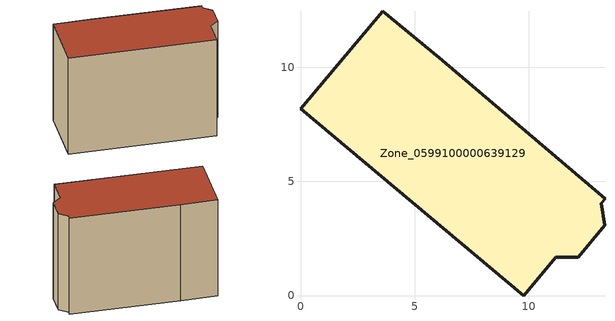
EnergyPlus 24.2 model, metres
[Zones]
Zone_0599100000639129
 floor ground (C_G): 9.77,0 0,8.2 3.6,12.45 6.08,10.41 13.34,4.25 13.17,4.04 13.33,3.07 12.17,1.68 11.18,1.68 z0
 wall outside (C_F): 0,8.2 9.77,0 11.18,1.68 12.17,1.68 13.33,3.07 13.17,4.04 13.34,4.25 6.08,10.41 3.6,12.45 0,8.2 z0:9.39
 roof outside (C_R): 13.34,4.25 6.08,10.41 3.6,12.45 0,8.2 9.77,0 11.18,1.68 12.17,1.68 13.33,3.07 13.17,4.04 z9.39
[BUILDING]
Pand.0599100000639129: North Axis=0; Terrain=City; Loads Convergence Tolerance Value=0.04; Temperature Convergence Tolerance Value=0.4; Solar Distribution=FullExterior; Maximum Number of Warmup Days=25; Minimum Number of Warmup Days=1
[Site:Location]
Rotterdam.The.Hague.AP_ZH_NLD Design_Conditions: Latitude=51.96; Longitude=4.45; Time Zone=1; Elevation=-4.5
[SITE:GROUNDTEMPERATURE:BUILDINGSURFACE]
18, 18, 18, 18, 18, 18, 18, 18, 18, 18, 18, 18
[MATERIAL] Thermal Absorptance=0.9; Solar Absorptance=0.7; Visible Absorptance=0.7
Name | Roughness | Thickness | Conductivity | Density | Specific Heat
G.TI.1946 | MediumSmooth | 0.15 | 1 | 540 | 1210
F.TI.1946 | Rough | 0.3 | 0.857143 | 1920 | 840
R.TI.1946 | MediumRough | 0.2 | 0.1 | 1500 | 1000
[CONSTRUCTION]
C_G: G.TI.1946
C_F: F.TI.1946
C_R: R.TI.1946
[ZONE]
Zone_0599100000639129: Type=1; Multiplier=1; Ceiling Height=Autocalculate; Volume=Autocalculate; Floor Area=autocalculate; Part of Total Floor Area=Yes
[ZONEINFILTRATION:DESIGNFLOWRATE]
Infil_Zone_0599100000639129: Zone or ZoneList or Space or SpaceList=Zone_0599100000639129; Schedule=AlwaysOn; Design Flow Rate Calculation Method=Flow/Area; Flow Rate per Floor Area=0.003; Constant Term Coefficient=1; Temperature Term Coefficient=0; Velocity Term Coefficient=0; Velocity Squared Term Coefficient=0
[HVACTEMPLATE:ZONE:IDEALLOADSAIRSYSTEM]
Zone_0599100000639129: Maximum Heating Supply Air Temperature=50; Minimum Cooling Supply Air Temperature=13; Maximum Heating Supply Air Humidity Ratio=0.0156; Minimum Cooling Supply Air Humidity Ratio=0.0077; Heating Limit=NoLimit; Cooling Limit=NoLimit; Dehumidification Control Type=ConstantSensibleHeatRatio; Cooling Sensible Heat Ratio=0.7; Dehumidification Setpoint=60; Humidification Control Type=None; Humidification Setpoint=30; Outdoor Air Method=None; Outdoor Air Flow Rate per Person=0.00944; Outdoor Air Flow Rate per Zone Floor Area=0; Outdoor Air Flow Rate per Zone=0; Demand Controlled Ventilation Type=None; Outdoor Air Economizer Type=NoEconomizer; Heat Recovery Type=None; Sensible Heat Recovery Effectiveness=0.7; Latent Heat Recovery Effectiveness=0.65
[ZONECONTROL:THERMOSTAT]
ThermostatControl_Zone_0599100000639129: Zone or ZoneList=Zone_0599100000639129; Control Type Schedule=DualSetpointControlType; Control 1=Thermostat_Zone_0599100000639129; Temperature Difference Between Cutout And Setpoint=0
[THERMOSTATSETPOINT:DUALSETPOINT]
Thermostat_Zone_0599100000639129: Heating Setpoint Temperature Schedule=HeatingSetpoint_Zone_0599100000639129; Cooling Setpoint Temperature Schedule=CoolingSetpoint_Zone_0599100000639129
[SCHEDULE:COMPACT]
HeatingSetpoint_Zone_0599100000639129: Through: 12/31, For: AllDays, Until: 24:00, 21
CoolingSetpoint_Zone_0599100000639129: Through: 12/31, For: AllDays, Until: 24:00, 24
DualSetpointControlType: Through: 12/31, For: AllDays, Until: 24:00, 4
AlwaysOn: Through: 12/31, For: AllDays, Until: 24:00, 1
